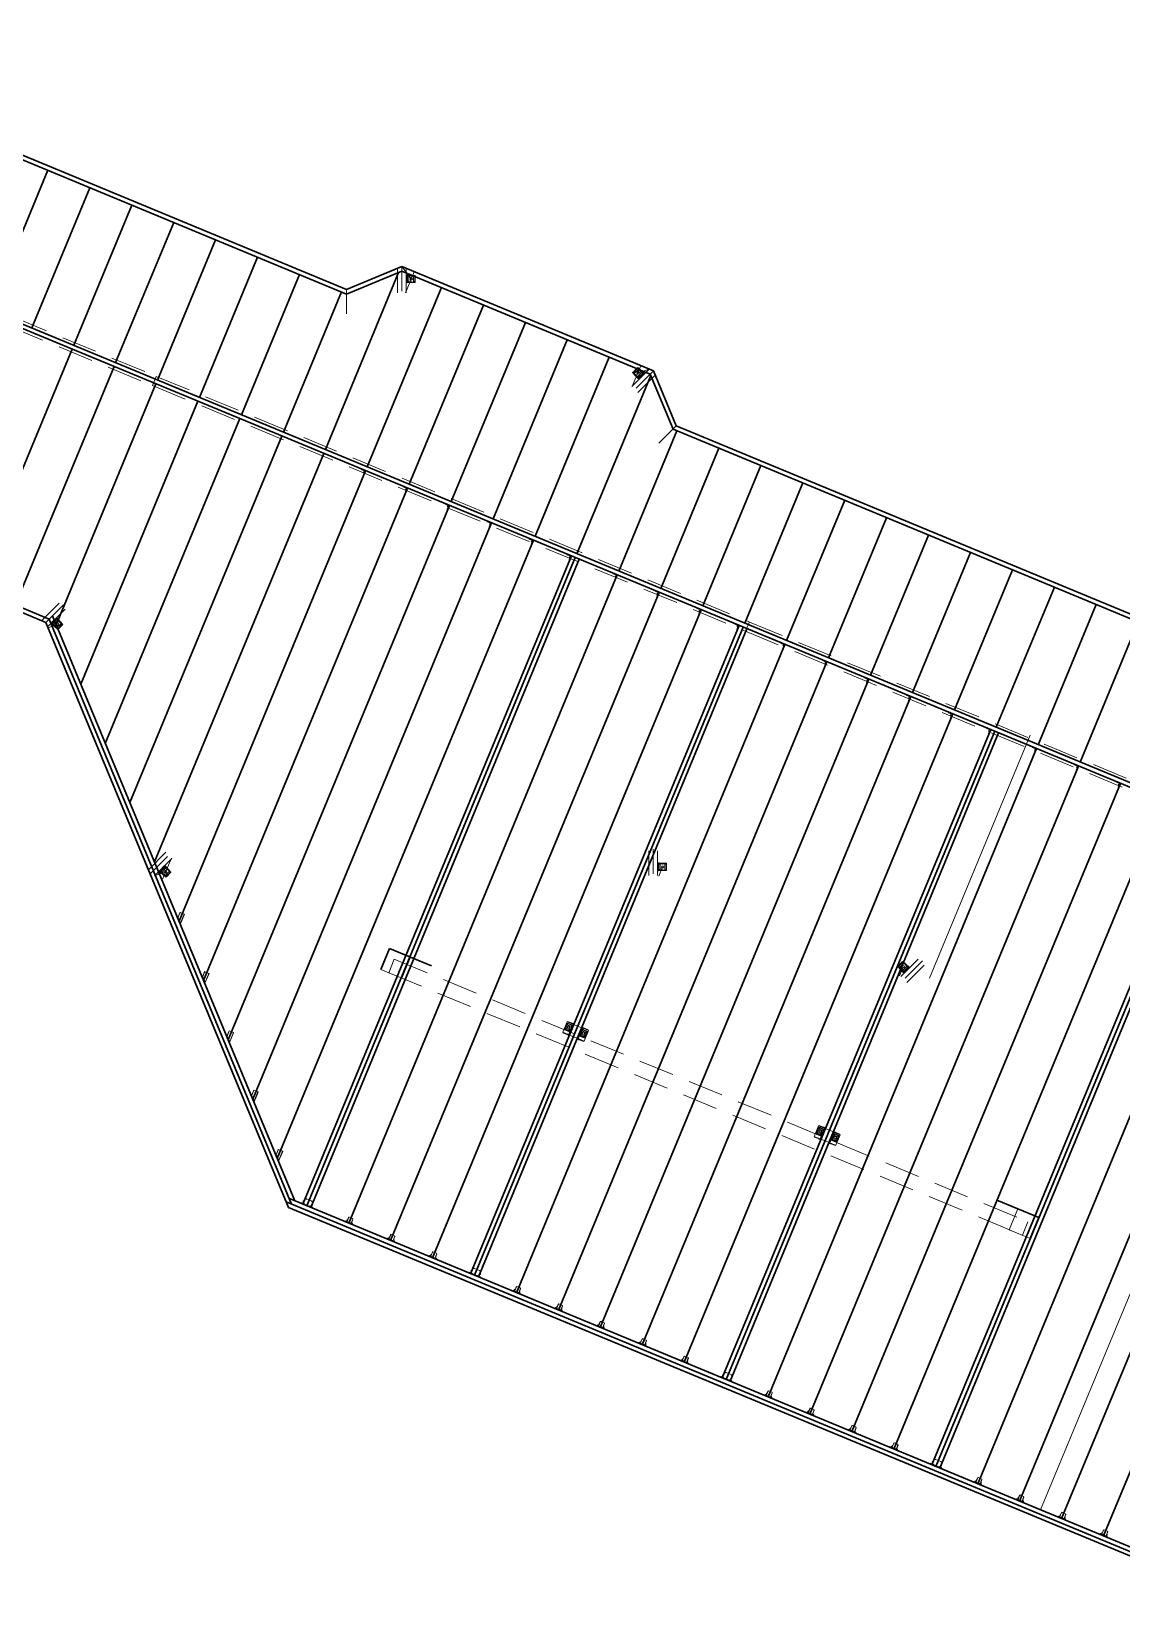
# Model space of a CAD drawing. Header units: inches. Extents: x 23391 to 25615, y 13217 to 14131.
# Drawn here: x 24132 to 24516, y 13364 to 13923 of the extents above; entities that cross this region are included whole.
import ezdxf

# ---------------------------------------------------------------- set-up
doc = ezdxf.new("R2010")
doc.units = ezdxf.units.IN
doc.header["$MEASUREMENT"] = 0
doc.linetypes.add('HIDDEN', pattern=[0.375, 0.25, -0.125])
doc.layers.get('0').update_dxf_attribs({"color": 8, "lineweight": 9})
for name, color, linetype, lineweight in [('BEAM SEAT', 7, 'Continuous', 20), ('FLOOR BEAMS', 3, 'HIDDEN', 20), ('FLOOR FRAMING HARDWARE', 7, 'Continuous', 20), ('FLOOR JOISTS', 3, 'Continuous', 30), ('FLOOR JOISTS PT', 44, 'Continuous', 30), ('FOUNDATION', 7, 'Continuous', 30), ('GRID LAYOUT', 1, 'Continuous', 9)]:
    doc.layers.add(name, color=color, linetype=linetype, lineweight=lineweight)

# ---------------------------------------------------------------- blocks, each defined once
blk = doc.blocks.new('LUS210-2-t')
for p, q in [((-1.66, 2.27), (-2.69, 2.27)), ((-2.69, 2.27), (-2.69, 2.2)), ((-2.69, 2.2), (-1.69, 2.2)), ((-2.09, 1.95), (-2.09, 2.2)), ((-2, 2.16), (-2.09, 2.07)), ((-2.09, 1.95), (-1.91, 1.95)), ((-2, 2.16), (-1.91, 2.07)), ((-1.91, 1.95), (-1.91, 2.2)), ((-1.8, 1.17), (-1.64, 1.33)), ((-1.77, 1.14), (-1.8, 1.17)), ((-1.77, 1.14), (-1.63, 1.06)), ((-1.63, 2.14), (-1.63, 0)), ((-1.19, 0), (-1.63, 0)), ((-1.56, 2.14), (-1.56, 2.17)), ((-1.56, 2.14), (-1.56, 0)), ((-1.19, 2), (-1.56, 2)), ((0.94, 2), (-0.94, 2)), ((-0.94, 0), (0.94, 0)), ((1.19, 2), (1.56, 2)), ((1.62, 0), (1.19, 0)), ((1.56, 2.14), (1.56, 2.17)), ((1.56, 2.14), (1.56, 0)), ((1.62, 0), (1.62, 2.14)), ((1.77, 1.14), (1.62, 1.06)), ((1.8, 1.17), (1.64, 1.33)), ((1.66, 2.27), (2.91, 2.27)), ((2.91, 2.2), (1.69, 2.2)), ((1.77, 1.14), (1.8, 1.17)), ((1.91, 1.95), (1.91, 2.2)), ((2, 2.16), (1.91, 2.07)), ((1.91, 1.95), (2.09, 1.95)), ((2, 2.16), (2.09, 2.07)), ((2.09, 1.95), (2.09, 2.2)), ((2.91, 2.27), (2.91, 2.2))]:
    blk.add_line(p, q)
for centre, radius, start, end in [((-1.69, 2.14), 0.062, 0, 90), ((-1.67, 2.16), 0.111, 8.5739, 81.4261), ((-1.69, 1.38), 0.0647, 315, 0), ((-1.06, 2), 0.125, 180, 0), ((-1.06, 0), 0.125, 0, 180), ((1.06, 2), 0.125, 180, 0), ((1.06, 0), 0.125, 0, 180), ((1.67, 2.16), 0.111, 98.5739, 171.4261), ((1.69, 2.14), 0.062, 90, 180), ((1.69, 1.38), 0.0647, 180, 225)]:
    blk.add_arc(centre, radius, start, end)
blk = doc.blocks.new('LUS210-t')
for p, q in [((-0.91, 2.06), (-1.84, 2.06)), ((-1.84, 2.06), (-1.84, 2)), ((-1.84, 2), (-0.91, 2)), ((-1.28, 1.65), (-1.28, 2)), ((-1.21, 1.62), (-1.28, 1.65)), ((-1.16, 1.62), (-1.21, 1.62)), ((-1.16, 1.62), (-1.09, 1.65)), ((-1.09, 2), (-1.09, 1.65)), ((-1.02, 1.24), (-0.86, 1.39)), ((-0.99, 1.2), (-1.02, 1.24)), ((-0.99, 1.2), (-0.84, 1.12)), ((-0.84, 1.94), (-0.84, 0.2)), ((-0.84, 0.2), (-0.71, 0.07)), ((-0.78, 0.13), (-0.78, 1.94)), ((0, 1.75), (-0.69, 1.75)), ((0, 0), (-0.69, 0)), ((0, 1.75), (0.69, 1.75)), ((0, 0), (0.69, 0)), ((0.85, 0.2), (0.71, 0.07)), ((0.78, 0.13), (0.78, 1.94)), ((0.84, 1.94), (0.84, 0.19)), ((0.99, 1.2), (0.84, 1.12)), ((1.02, 1.24), (0.86, 1.39)), ((0.91, 2.06), (1.84, 2.06)), ((1.84, 2), (0.91, 2)), ((0.99, 1.2), (1.02, 1.24)), ((1.09, 1.65), (1.09, 2)), ((1.16, 1.62), (1.09, 1.65)), ((1.21, 1.62), (1.16, 1.62)), ((1.21, 1.62), (1.28, 1.65)), ((1.28, 2), (1.28, 1.65)), ((1.84, 2.06), (1.84, 2))]:
    blk.add_line(p, q)
for centre, radius, start, end in [((-0.91, 1.94), 0.125, 0, 90), ((-0.91, 1.94), 0.0625, 0, 90), ((-0.91, 1.44), 0.0647, 315, 0), ((-0.78, 1.75), 0.0937, 269.9999, 360), ((-0.78, 0), 0.0937, 0.0003, 45.0002), ((0.78, 1.75), 0.0937, 180, 270.0001), ((0.78, 0), 0.0937, 134.9998, 179.9997), ((0.91, 1.94), 0.125, 90, 180), ((0.91, 1.94), 0.0625, 90, 180), ((0.91, 1.44), 0.0647, 180, 225)]:
    blk.add_arc(centre, radius, start, end)
blk = doc.blocks.new('SUR210-t')
for p, q in [((-2.59, 2.8), (-1.6, 2.8)), ((-2.59, 2.74), (-2.59, 2.8)), ((-1.6, 2.74), (-2.59, 2.74)), ((-1.56, 2.72), (1.09, 0.07)), ((1.14, 0.11), (-1.51, 2.76)), ((-1.27, 2.52), (0.79, 2.59)), ((0.22, 0.94), (0.26, 0.99)), ((2.24, 1.22), (0.79, 2.67)), ((0.83, 2.63), (0.79, 2.59)), ((0.85, 2.7), (2.29, 1.26)), ((2.17, 2.81), (0.92, 2.81)), ((0.92, 2.75), (2.17, 2.75)), ((1.09, 0.07), (1.14, 0.11)), ((2.24, 1.22), (1.14, 0.11)), ((2.17, 2.75), (2.17, 2.81)), ((2.29, 1.26), (2.24, 1.22))]:
    blk.add_line(p, q)
for centre, radius, start, end in [((-1.6, 2.67), 0.125, 45, 90), ((-1.6, 2.67), 0.062, 45, 90), ((0.92, 2.69), 0.125, 90, 189.8415), ((0.92, 2.69), 0.062, 90, 175.3383)]:
    blk.add_arc(centre, radius, start, end)
blk = doc.blocks.new('HGT-2-t')
for p, q in [((-4.08, 4.14), (-4.08, 0.11)), ((-2.02, 4.14), (-4.08, 4.14)), ((-4.08, 0.11), (-2.02, 0.11)), ((-2.45, 4.31), (-3.94, 4.31)), ((-3.94, 4.31), (-3.94, 4.14)), ((-3.94, 4.31), (-3.94, 4.14)), ((-3.94, 0.11), (-3.94, -0.06)), ((-3.94, -0.06), (-3.94, 0.11)), ((-3.94, 0.11), (-3.94, -0.06)), ((-3.32, 1.64), (-3.32, 2.64)), ((-2.45, 4.31), (-2.2, 4.38)), ((-2.36, 2.64), (-2.36, 1.64)), ((-2.29, 4.17), (-2.12, 4.21)), ((-2.29, 0.08), (-2.12, 0.04)), ((-2.02, 4.14), (-1.83, 3.94)), ((-2.02, 0.11), (-1.83, 0.31)), ((-1.83, 0.11), (-1.83, 4.14)), ((-1.83, 4.14), (1.83, 4.14)), ((1.83, 0.11), (-1.83, 0.11)), ((2.02, 4.14), (1.83, 3.94)), ((2.02, 0.11), (1.83, 0.31)), ((2.02, 4.14), (4.08, 4.14)), ((4.08, 0.11), (2.02, 0.11)), ((2.29, 4.17), (2.12, 4.21)), ((2.29, 0.08), (2.12, 0.04)), ((2.45, 4.31), (2.2, 4.38)), ((2.36, 2.64), (2.36, 1.64)), ((2.45, 4.31), (3.94, 4.31)), ((3.32, 1.64), (3.32, 2.64)), ((3.94, 4.31), (3.94, 4.14)), ((3.94, 4.31), (3.94, 4.14)), ((3.94, 0.11), (3.94, -0.06)), ((3.94, -0.06), (3.94, 0.11)), ((3.94, 0.11), (3.94, -0.06)), ((4.08, 4.14), (4.08, 0.11)), ((-3.94, -0.06), (-2.45, -0.06)), ((-2.45, -0.06), (-2.2, -0.13)), ((2.45, -0.06), (2.2, -0.13)), ((3.94, -0.06), (2.45, -0.06))]:
    blk.add_line(p, q)
at = {"linetype": 'HIDDEN'}
for p, q in [((-1.64, 0.11), (-1.64, 4.14)), ((1.64, 0.11), (1.64, 4.14))]:
    blk.add_line(p, q, dxfattribs=at)
at = {"linetype": 'Continuous'}
blk.add_line((1.83, 0.11), (1.83, 4.14), dxfattribs=at)
blk.add_line((1.83, 0.11), (1.83, 4.14), dxfattribs=at)
for centre, radius, start, end in [((-2.84, 2.64), 0.481, 0, 180), ((-2.84, 1.64), 0.481, 180, 0), ((-2.45, 4.51), 0.376, 270, 295.0337), ((-2.45, -0.26), 0.376, 64.9663, 90), ((-2.06, 3.94), 0.463, 25.687, 107.7513), ((-2.06, 0.31), 0.463, 252.2487, 334.313), ((-2.03, 3.95), 0.276, 43.5798, 109.3634), ((-2.03, 0.3), 0.276, 250.6366, 316.4202), ((2.06, 3.94), 0.463, 72.2487, 154.313), ((2.06, 0.31), 0.463, 205.687, 287.7513), ((2.03, 3.95), 0.276, 70.6366, 136.4202), ((2.03, 0.3), 0.276, 223.5798, 289.3634), ((2.45, 4.51), 0.376, 244.9663, 270), ((2.45, -0.26), 0.376, 90, 115.0337), ((2.84, 2.64), 0.481, 0, 180), ((2.84, 1.64), 0.481, 180, 0)]:
    blk.add_arc(centre, radius, start, end)
blk = doc.blocks.new('HD2A-t')
for p, q in [((-0.97, 2.58), (-1.1, 0.45)), ((-0.98, 0.33), (-0.98, 2.58)), ((-0.98, 2.58), (-0.67, 2.58)), ((-0.73, 0.11), (-0.9, 0.11)), ((-0.9, 0.11), (-0.9, 0)), ((-0.9, 0), (0.9, 0)), ((-0.85, 0.33), (-0.85, 2.58)), ((-0.76, 0.34), (-0.85, 0.34)), ((-0.76, 0.22), (0.83, 0.22)), ((-0.53, 0.33), (-0.75, 0.33)), ((-0.73, 0.11), (0.83, 0.11)), ((-0.71, 2.58), (0.8, 2.58)), ((-0.61, 2.43), (0.66, 2.43)), ((-0.61, 0.81), (0.66, 0.81)), ((-0.6, 2.05), (0.66, 2.05)), ((-0.6, 0.43), (0.66, 0.43)), ((-0.54, 2.58), (0.59, 2.58)), ((0.73, 0.33), (-0.54, 0.33)), ((0.86, 0.33), (0.71, 0.33)), ((0.72, 2.58), (1.03, 2.58)), ((0.83, 0.22), (0.83, 0.11)), ((0.86, 0.34), (0.91, 0.34)), ((0.91, 0.29), (0.91, 2.58)), ((0.91, 0.29), (0.91, 0.2)), ((1.02, 2.58), (1.16, 0.3)), ((1.03, 2.58), (1.03, 0.33)), ((1.03, 0.33), (1.03, 0.14))]:
    blk.add_line(p, q)
blk.add_circle((0.03, 1.45), 0.344)
for centre, radius, start, end in [((-0.81, 0.41), 0.292, 171.7737, 270.8044), ((-0.66, 0.43), 0.331, 197.9575, 258.0372), ((-0.89, 1.43), 0.122, 290.7209, 69.2791), ((-0.75, 0.32), 0.103, 175.3407, 257.9578), ((-0.74, 0.28), 0.0587, 98.6253, 248.0658), ((-0.57, 2.24), 0.191, 99.8865, 260.1135), ((-0.57, 0.62), 0.191, 99.8865, 260.1135), ((-0.6, 2.57), 0.0641, 170.0605, 9.9395), ((-0.6, 0.32), 0.0739, 10.6767, 169.3233), ((0.65, 0.32), 0.0739, 10.6767, 169.3233), ((0.65, 2.57), 0.068, 173.8611, 6.1389), ((0.67, 2.24), 0.188, 269.498, 90.502), ((0.67, 0.62), 0.188, 269.498, 90.502), ((0.95, 1.44), 0.128, 105.8254, 248.1641), ((0.82, 0.2), 0.0944, 269.7846, 357.4211), ((0.86, 0.28), 0.0542, 353.8966, 92.0291), ((0.87, 0.16), 0.156, 263.1441, 354.2359), ((0.9, 0.28), 0.265, 274.6666, 5.2729)]:
    blk.add_arc(centre, radius, start, end)
blk = doc.blocks.new('A35-r')
for p, q in [((0, 0.046875), (0, 0)), ((0, 0.046875), (1.276125, 0.046875)), ((0, 0), (1.271, 0)), ((0.797125, 0.328141), (0.797125, 0.046875)), ((0.797125, 0.328141), (1.015375, 0.32813)), ((1.015375, 0.32813), (1.015375, 0.046875)), ((1.328125, 1.421875), (1.375, 1.421875)), ((1.328125, 1.421875), (1.328125, 0.098875)), ((1.375, 1.421875), (1.375, 0.104))]:
    blk.add_line(p, q)
for centre, radius in [((1.271, 0.104), 0.104), ((1.276125, 0.098875), 0.052)]:
    blk.add_arc(centre, radius, 270, 0)

msp = doc.modelspace()

# ---------------------------------------------------------------- linework, layer by layer
for p, q in [((24263.92, 13836.81), (24263.92, 13834.56)), ((24264.05, 13836.81), (24263.92, 13836.81)), ((24264.05, 13836.6), (24264.05, 13836.81)), ((24264.06, 13836.6), (24264.06, 13834.65)), ((24264.19, 13836.64), (24264.19, 13834.65)), ((24264.33, 13836.91), (24267.14, 13836.91)), ((24264.33, 13836.74), (24267.14, 13836.74)), ((24264.33, 13836.35), (24264.33, 13836.62)), ((24264.33, 13834.78), (24264.33, 13836.36)), ((24264.34, 13836.64), (24264.34, 13836.75)), ((24264.46, 13836.43), (24264.46, 13834.82)), ((24267.14, 13836.9), (24264.48, 13837.06)), ((24264.93, 13836.44), (24264.93, 13834.82)), ((24266.48, 13836.43), (24266.48, 13834.82)), ((24266.95, 13836.44), (24266.95, 13834.82)), ((24267.14, 13836.91), (24267.14, 13836.52)), ((24267.14, 13836.57), (24267.14, 13834.69)), ((24267.14, 13836.36), (24267.14, 13834.95)), ((24264.2, 13834.65), (24264.06, 13834.65)), ((24264.33, 13834.4), (24264.09, 13834.4)), ((24264.28, 13834.54), (24264.17, 13834.54)), ((24264.27, 13834.54), (24267.14, 13834.54)), ((24267.14, 13834.4), (24264.29, 13834.23)), ((24264.33, 13834.61), (24264.33, 13834.8)), ((24267.14, 13834.4), (24264.33, 13834.4)), ((24264.34, 13834.61), (24264.34, 13834.55)), ((24267.14, 13834.79), (24267.14, 13834.4)), ((24343.77, 13802.64), (24344.04, 13802.92)), ((24343.77, 13802.65), (24345.53, 13800.66)), ((24345.75, 13800.66), (24343.77, 13802.64)), ((24345.87, 13800.78), (24343.88, 13802.76)), ((24344.01, 13802.88), (24345.33, 13804.21)), ((24344.15, 13803.03), (24345.15, 13804.03)), ((24344.23, 13802.84), (24345.37, 13803.99)), ((24344.56, 13802.52), (24345.7, 13803.65)), ((24345.27, 13804.14), (24345.54, 13804.42)), ((24347.46, 13802.29), (24345.44, 13804.32)), ((24345.54, 13804.42), (24347.52, 13802.44)), ((24345.54, 13804.41), (24347.67, 13802.53)), ((24345.66, 13801.41), (24346.8, 13802.55)), ((24346, 13801.08), (24347.14, 13802.22)), ((24346.04, 13800.75), (24347.45, 13802.16)), ((24346.11, 13800.44), (24347.7, 13802.03)), ((24347.26, 13802.17), (24346.14, 13801.05)), ((24346.17, 13800.69), (24347.54, 13802.06)), ((24347.37, 13802.28), (24347.24, 13802.15)), ((24347.37, 13802.29), (24347.41, 13802.33)), ((24347.45, 13802.16), (24347.54, 13802.07)), ((24347.46, 13802.29), (24347.54, 13802.22)), ((24347.52, 13802.43), (24347.69, 13802.27)), ((24345.93, 13800.86), (24345.86, 13800.78)), ((24346.15, 13801.06), (24345.95, 13800.86)), ((24346.16, 13800.68), (24346.01, 13800.53)), ((24346.01, 13800.53), (24346.11, 13800.44)), ((24140.55, 13716.06), (24138.96, 13714.47)), ((24139.14, 13714.06), (24138.97, 13714.23)), ((24141.13, 13712.08), (24138.99, 13713.97)), ((24140.5, 13715.81), (24139.12, 13714.43)), ((24139.22, 13714.33), (24139.12, 13714.43)), ((24139.2, 13714.2), (24139.13, 13714.28)), ((24141.12, 13712.08), (24139.14, 13714.06)), ((24139.2, 13714.2), (24141.23, 13712.18)), ((24140.63, 13715.74), (24139.22, 13714.33)), ((24139.3, 13714.21), (24139.25, 13714.16)), ((24139.29, 13714.21), (24139.43, 13714.34)), ((24139.41, 13714.33), (24140.53, 13715.44)), ((24140.67, 13715.41), (24139.53, 13714.27)), ((24141.01, 13715.09), (24139.86, 13713.94)), ((24140.5, 13715.81), (24140.65, 13715.96)), ((24140.52, 13715.44), (24140.72, 13715.63)), ((24140.65, 13715.96), (24140.56, 13716.06)), ((24140.73, 13715.64), (24140.81, 13715.72)), ((24140.8, 13715.72), (24142.78, 13713.74)), ((24140.92, 13715.83), (24142.9, 13713.85)), ((24142.1, 13713.98), (24140.96, 13712.84)), ((24141.4, 13712.35), (24141.12, 13712.08)), ((24142.9, 13713.85), (24141.13, 13715.84)), ((24142.44, 13713.65), (24141.3, 13712.51)), ((24142.66, 13713.61), (24141.33, 13712.28)), ((24142.51, 13713.47), (24141.52, 13712.47)), ((24142.9, 13713.85), (24142.62, 13713.58)), ((24178.68, 13628.71), (24177.09, 13627.12)), ((24178.63, 13628.47), (24178.78, 13628.62)), ((24178.78, 13628.62), (24178.69, 13628.71)), ((24179.05, 13628.49), (24181.03, 13626.51)), ((24181.03, 13626.5), (24179.26, 13628.49)), ((24352.51, 13629.53), (24352.51, 13627.28)), ((24352.65, 13629.53), (24352.52, 13629.53)), ((24352.65, 13629.32), (24352.65, 13629.53)), ((24352.65, 13629.31), (24352.65, 13627.36)), ((24352.79, 13629.36), (24352.79, 13627.36)), ((24352.93, 13629.63), (24355.73, 13629.63)), ((24352.93, 13629.46), (24355.74, 13629.46)), ((24352.93, 13629.06), (24352.93, 13629.34)), ((24352.93, 13627.49), (24352.93, 13629.07)), ((24352.94, 13629.36), (24352.94, 13629.47)), ((24353.05, 13629.15), (24353.05, 13627.54)), ((24355.74, 13629.62), (24353.08, 13629.78)), ((24353.52, 13629.16), (24353.52, 13627.54)), ((24355.08, 13629.15), (24355.08, 13627.54)), ((24355.55, 13629.16), (24355.55, 13627.54)), ((24355.73, 13629.63), (24355.73, 13629.24)), ((24355.73, 13629.08), (24355.73, 13627.67)), ((24355.74, 13629.29), (24355.74, 13627.41)), ((24177.27, 13626.71), (24177.1, 13626.88)), ((24179.26, 13624.74), (24177.13, 13626.62)), ((24178.63, 13628.46), (24177.25, 13627.09)), ((24177.35, 13626.99), (24177.25, 13627.08)), ((24177.34, 13626.86), (24177.26, 13626.93)), ((24179.26, 13624.73), (24177.27, 13626.71)), ((24177.33, 13626.86), (24179.36, 13624.83)), ((24178.76, 13628.4), (24177.35, 13626.99)), ((24177.43, 13626.86), (24177.39, 13626.82)), ((24177.43, 13626.87), (24177.56, 13627)), ((24177.54, 13626.98), (24178.66, 13628.1)), ((24178.8, 13628.07), (24177.66, 13626.93)), ((24179.14, 13627.74), (24177.99, 13626.6)), ((24178.65, 13628.09), (24178.85, 13628.29)), ((24178.86, 13628.29), (24178.94, 13628.37)), ((24178.93, 13628.37), (24180.92, 13626.39)), ((24180.23, 13626.63), (24179.09, 13625.5)), ((24179.53, 13625.01), (24179.26, 13624.73)), ((24180.57, 13626.31), (24179.43, 13625.16)), ((24180.79, 13626.27), (24179.46, 13624.94)), ((24180.65, 13626.12), (24179.65, 13625.12)), ((24181.03, 13626.51), (24180.75, 13626.23)), ((24352.79, 13627.36), (24352.65, 13627.36)), ((24352.93, 13627.12), (24352.69, 13627.12)), ((24352.87, 13627.26), (24352.77, 13627.26)), ((24352.87, 13627.26), (24355.74, 13627.26)), ((24355.74, 13627.12), (24352.89, 13626.95)), ((24352.93, 13627.33), (24352.93, 13627.52)), ((24355.73, 13627.12), (24352.93, 13627.12)), ((24352.94, 13627.33), (24352.94, 13627.27)), ((24355.73, 13627.5), (24355.73, 13627.12)), ((24438.75, 13594.78), (24439.02, 13595.06)), ((24440.94, 13592.93), (24438.92, 13594.96)), ((24439.02, 13595.06), (24441, 13593.08)), ((24439.02, 13595.05), (24441.15, 13593.17)), ((24437.25, 13593.28), (24437.52, 13593.56)), ((24437.25, 13593.29), (24439.01, 13591.3)), ((24439.23, 13591.3), (24437.25, 13593.28)), ((24439.35, 13591.42), (24437.36, 13593.4)), ((24437.49, 13593.52), (24438.81, 13594.85)), ((24437.63, 13593.67), (24438.63, 13594.67)), ((24437.71, 13593.48), (24438.85, 13594.63)), ((24438.04, 13593.16), (24439.18, 13594.29)), ((24439.14, 13592.05), (24440.28, 13593.19)), ((24439.42, 13591.5), (24439.34, 13591.42)), ((24439.63, 13591.7), (24439.43, 13591.5)), ((24439.48, 13591.72), (24440.62, 13592.86)), ((24439.64, 13591.32), (24439.49, 13591.17)), ((24439.49, 13591.17), (24439.59, 13591.08)), ((24439.52, 13591.39), (24440.93, 13592.8)), ((24439.59, 13591.08), (24441.18, 13592.67)), ((24440.74, 13592.81), (24439.62, 13591.69)), ((24439.65, 13591.33), (24441.02, 13592.7)), ((24440.85, 13592.92), (24440.72, 13592.79)), ((24440.85, 13592.93), (24440.89, 13592.97)), ((24440.93, 13592.8), (24441.02, 13592.71)), ((24440.94, 13592.93), (24441.02, 13592.86)), ((24441, 13593.07), (24441.17, 13592.91))]:
    msp.add_line(p, q)
for centre in [(24265.73, 13835.65), (24345.65, 13802.54), (24141.02, 13713.95), (24354.33, 13628.36), (24179.15, 13626.61), (24439.13, 13593.18)]:
    msp.add_circle(centre, 0.429)
for centre, radius, start, end in [((24264.46, 13836.51), 0.414, 107.9575, 168.0372), ((24264.43, 13836.7), 0.365, 81.7737, 180.8044), ((24264.32, 13836.62), 0.129, 85.3407, 167.9578), ((24264.26, 13836.61), 0.0734, 8.6253, 158.0658), ((24264.32, 13836.44), 0.0923, 280.6767, 79.3233), ((24264.69, 13836.4), 0.238, 9.8865, 170.1135), ((24265.71, 13836.8), 0.152, 200.7209, 339.2791), ((24266.72, 13836.4), 0.238, 9.8865, 170.1135), ((24267.12, 13836.44), 0.0801, 80.0605, 279.9395), ((24264.11, 13834.59), 0.195, 173.1441, 264.2359), ((24264.26, 13834.56), 0.331, 184.6666, 275.2729), ((24264.17, 13834.66), 0.118, 179.7846, 267.4211), ((24264.27, 13834.61), 0.0677, 263.8966, 2.0291), ((24264.32, 13834.87), 0.0923, 280.6767, 79.3233), ((24264.69, 13834.85), 0.235, 179.498, 0.502), ((24265.71, 13834.5), 0.16, 15.8254, 158.1641), ((24266.72, 13834.85), 0.235, 179.498, 0.502), ((24267.13, 13834.87), 0.085, 83.8611, 276.1389), ((24344.11, 13802.96), 0.0801, 215.0605, 54.9395), ((24344.42, 13802.71), 0.238, 144.8865, 305.1135), ((24344.86, 13801.71), 0.152, 335.7209, 114.2791), ((24345.22, 13804.08), 0.085, 218.8611, 51.1389), ((24345.52, 13803.8), 0.235, 314.498, 135.502), ((24346.47, 13803.34), 0.16, 150.8254, 293.1641), ((24346.95, 13802.37), 0.235, 314.498, 135.502), ((24347.2, 13802.09), 0.0923, 55.6767, 214.3233), ((24347.42, 13802.24), 0.0677, 38.8966, 137.0291), ((24347.45, 13802.14), 0.118, 314.7846, 42.4211), ((24347.54, 13802.14), 0.195, 308.1441, 39.2359), ((24347.46, 13802.27), 0.331, 319.6666, 50.2729), ((24345.83, 13800.88), 0.365, 216.7737, 315.8044), ((24345.85, 13801.27), 0.238, 144.8865, 305.1135), ((24345.94, 13801.03), 0.414, 242.9575, 303.0372), ((24345.96, 13800.86), 0.129, 220.3407, 302.9578), ((24346.01, 13800.82), 0.0734, 143.6253, 293.0658), ((24346.09, 13800.98), 0.0923, 55.6767, 214.3233), ((24139.21, 13714.22), 0.331, 139.6666, 230.2729), ((24139.12, 13714.35), 0.195, 128.1441, 219.2359), ((24139.22, 13714.36), 0.118, 134.7846, 222.4211), ((24139.24, 13714.26), 0.0677, 218.8966, 317.0291), ((24139.46, 13714.4), 0.0923, 235.6767, 34.3233), ((24139.72, 13714.13), 0.235, 134.498, 315.502), ((24140.19, 13713.16), 0.16, 330.8254, 113.1641), ((24140.73, 13715.47), 0.414, 62.9575, 123.0372), ((24140.57, 13715.51), 0.0923, 235.6767, 34.3233), ((24140.84, 13715.62), 0.365, 36.7737, 135.8044), ((24140.7, 13715.64), 0.129, 40.3407, 122.9578), ((24140.66, 13715.68), 0.0734, 323.6253, 113.0658), ((24140.81, 13715.22), 0.238, 324.8865, 125.1135), ((24141.15, 13712.7), 0.235, 134.498, 315.502), ((24141.45, 13712.42), 0.085, 38.8611, 231.1389), ((24141.81, 13714.79), 0.152, 155.7209, 294.2791), ((24142.24, 13713.79), 0.238, 324.8865, 125.1135), ((24142.56, 13713.53), 0.0801, 35.0605, 234.9395), ((24178.86, 13628.12), 0.414, 62.9575, 123.0372), ((24178.97, 13628.27), 0.365, 36.7737, 135.8044), ((24353.06, 13629.23), 0.414, 107.9575, 168.0372), ((24353.03, 13629.42), 0.365, 81.7737, 180.8044), ((24352.92, 13629.34), 0.129, 85.3407, 167.9578), ((24352.86, 13629.33), 0.0734, 8.6253, 158.0658), ((24352.92, 13629.16), 0.0923, 280.6767, 79.3233), ((24353.29, 13629.12), 0.238, 9.8865, 170.1135), ((24354.3, 13629.52), 0.152, 200.7209, 339.2791), ((24355.32, 13629.12), 0.238, 9.8865, 170.1135), ((24355.72, 13629.16), 0.0801, 80.0605, 279.9395), ((24177.34, 13626.88), 0.331, 139.6666, 230.2729), ((24177.25, 13627.01), 0.195, 128.1441, 219.2359), ((24177.35, 13627.01), 0.118, 134.7846, 222.4211), ((24177.38, 13626.91), 0.0677, 218.8966, 317.0291), ((24177.59, 13627.06), 0.0923, 235.6767, 34.3233), ((24177.85, 13626.78), 0.235, 134.498, 315.502), ((24178.32, 13625.81), 0.16, 330.8254, 113.1641), ((24178.7, 13628.17), 0.0923, 235.6767, 34.3233), ((24178.79, 13628.33), 0.0734, 323.6253, 113.0658), ((24178.84, 13628.29), 0.129, 40.3407, 122.9578), ((24178.94, 13627.88), 0.238, 324.8865, 125.1135), ((24179.28, 13625.35), 0.235, 134.498, 315.502), ((24179.58, 13625.07), 0.085, 38.8611, 231.1389), ((24179.94, 13627.44), 0.152, 155.7209, 294.2791), ((24180.38, 13626.44), 0.238, 324.8865, 125.1135), ((24180.69, 13626.19), 0.0801, 35.0605, 234.9395), ((24352.71, 13627.31), 0.195, 173.1441, 264.2359), ((24352.86, 13627.28), 0.331, 184.6666, 275.2729), ((24352.77, 13627.38), 0.118, 179.7846, 267.4211), ((24352.86, 13627.33), 0.0677, 263.8966, 2.0291), ((24352.92, 13627.59), 0.0923, 280.6767, 79.3233), ((24353.29, 13627.57), 0.235, 179.498, 0.502), ((24354.31, 13627.22), 0.16, 15.8254, 158.1641), ((24355.32, 13627.57), 0.235, 179.498, 0.502), ((24355.73, 13627.59), 0.085, 83.8611, 276.1389), ((24437.59, 13593.6), 0.0801, 215.0605, 54.9395), ((24437.9, 13593.35), 0.238, 144.8865, 305.1135), ((24438.34, 13592.35), 0.152, 335.7209, 114.2791), ((24438.7, 13594.72), 0.085, 218.8611, 51.1389), ((24439, 13594.44), 0.235, 314.498, 135.502), ((24439.31, 13591.52), 0.365, 216.7737, 315.8044), ((24439.33, 13591.91), 0.238, 144.8865, 305.1135), ((24439.42, 13591.67), 0.414, 242.9575, 303.0372), ((24439.44, 13591.5), 0.129, 220.3407, 302.9578), ((24439.49, 13591.46), 0.0734, 143.6253, 293.0658), ((24439.57, 13591.62), 0.0923, 55.6767, 214.3233), ((24439.95, 13593.98), 0.16, 150.8254, 293.1641), ((24440.43, 13593.01), 0.235, 314.498, 135.502), ((24440.68, 13592.73), 0.0923, 55.6767, 214.3233), ((24440.9, 13592.88), 0.0677, 38.8966, 137.0291), ((24440.93, 13592.78), 0.118, 314.7846, 42.4211), ((24441.02, 13592.78), 0.195, 308.1441, 39.2359), ((24440.94, 13592.91), 0.331, 319.6666, 50.2729)]:
    msp.add_arc(centre, radius, start, end)
at = {"layer": 'BEAM SEAT', "lineweight": 30}
for p, q in [((24258.07, 13599.6), (24255.01, 13592.21)), ((24272.85, 13593.47), (24258.07, 13599.6)), ((24472.19, 13510.9), (24486.97, 13504.78)), ((24486.97, 13504.78), (24483.91, 13497.39))]:
    msp.add_line(p, q, dxfattribs=at)
at = {"layer": 'BEAM SEAT', "lineweight": 9}
for p, q in [((24262.4, 13589.14), (24265.46, 13596.54)), ((24255.01, 13592.21), (24262.4, 13589.14)), ((24476.52, 13500.45), (24479.58, 13507.84)), ((24483.91, 13497.39), (24476.52, 13500.45))]:
    msp.add_line(p, q, dxfattribs=at)
at = {"layer": 'FLOOR BEAMS', "lineweight": 9, "ltscale": 50}
for p, q in [((24002.98, 13869.11), (24174.53, 13798.06)), ((24004.32, 13872.35), (24175.86, 13801.29)), ((24175.86, 13801.29), (24174.53, 13798.06)), ((24174.53, 13798.06), (24383.57, 13711.47)), ((24175.86, 13801.29), (24384.91, 13714.7)), ((24384.91, 13714.7), (24688.58, 13588.92)), ((24383.57, 13711.47), (24687.25, 13585.68)), ((24259.74, 13595.79), (24257.78, 13591.06)), ((24481.14, 13498.54), (24483.1, 13503.27))]:
    msp.add_line(p, q, dxfattribs=at)
at = {"layer": 'FLOOR BEAMS', "lineweight": 9}
msp.add_line((24384.91, 13714.7), (24383.57, 13711.47), dxfattribs=at)
at = {"layer": 'FLOOR BEAMS', "ltscale": 50}
for p, q in [((24259.74, 13595.79), (24483.1, 13503.27)), ((24257.78, 13591.06), (24481.14, 13498.54))]:
    msp.add_line(p, q, dxfattribs=at)
at = {"layer": 'FLOOR JOISTS'}
for p, q in [((24242.95, 13830.33), (24023.02, 13921.43)), ((24242.95, 13831.95), (24023.6, 13922.81)), ((24687.23, 13586.77), (24001.97, 13870.61)), ((24687.81, 13588.16), (24003.93, 13871.42)), ((24117.18, 13824.52), (24137.66, 13873.94)), ((24131.96, 13818.39), (24152.44, 13867.82)), ((24146.75, 13812.27), (24167.22, 13861.7)), ((24161.53, 13806.15), (24182, 13855.57)), ((24176.31, 13800.02), (24196.78, 13849.45)), ((24191.09, 13793.9), (24211.57, 13843.33)), ((24205.87, 13787.78), (24226.35, 13837.21)), ((24235.44, 13775.53), (24261.28, 13837.92)), ((24262.4, 13840), (24242.95, 13831.95)), ((24262.4, 13838.38), (24242.95, 13830.33)), ((24351.09, 13803.27), (24262.4, 13840)), ((24349.94, 13802.12), (24262.4, 13838.38)), ((24220.66, 13781.66), (24241.13, 13831.08)), ((24250.22, 13769.41), (24276.39, 13832.59)), ((24265, 13763.29), (24291.17, 13826.46)), ((24279.78, 13757.16), (24305.95, 13820.34)), ((24294.57, 13751.04), (24320.74, 13814.22)), ((24146.17, 13810.88), (24111.35, 13726.81)), ((24309.35, 13744.92), (24335.52, 13808.09)), ((24160.95, 13804.76), (24126.13, 13720.69)), ((24358, 13782.67), (24349.94, 13802.12)), ((24359.15, 13783.82), (24351.09, 13803.27)), ((24175.74, 13798.64), (24140.57, 13713.73)), ((24324.13, 13738.79), (24350.15, 13801.62)), ((24190.52, 13792.52), (24149.22, 13692.82)), ((24205.3, 13786.39), (24157.88, 13671.92)), ((24220.08, 13780.27), (24166.54, 13651.01)), ((24338.91, 13732.67), (24359.39, 13782.1)), ((24545.77, 13704.9), (24358, 13782.67)), ((24545.77, 13706.52), (24359.15, 13783.82)), ((24234.86, 13774.15), (24175.2, 13630.11)), ((24353.69, 13726.55), (24374.17, 13775.98)), ((24368.48, 13720.43), (24388.95, 13769.85)), ((24383.26, 13714.3), (24403.73, 13763.73)), ((24398.04, 13708.18), (24418.51, 13757.61)), ((24048.28, 13752.94), (24138.12, 13715.72)), ((24412.82, 13702.06), (24433.3, 13751.48)), ((24048.28, 13751.31), (24136.97, 13714.57)), ((24427.61, 13695.93), (24448.08, 13745.36)), ((24442.39, 13689.81), (24462.86, 13739.24)), ((24457.17, 13683.69), (24477.64, 13733.12)), ((24471.95, 13677.57), (24492.42, 13726.99)), ((24486.73, 13671.44), (24507.21, 13720.87)), ((24501.52, 13665.32), (24521.99, 13714.75))]:
    msp.add_line(p, q, dxfattribs=at)
at = {"layer": 'FLOOR JOISTS PT'}
for p, q in [((24249.65, 13768.02), (24183.86, 13609.2)), ((24264.43, 13761.9), (24192.52, 13588.3)), ((24279.21, 13755.78), (24201.18, 13567.39)), ((24293.99, 13749.65), (24209.84, 13546.49)), ((24308.77, 13743.53), (24218.5, 13525.58)), ((24322.17, 13737.98), (24227.5, 13509.43)), ((24323.56, 13737.41), (24228.89, 13508.86)), ((24324.94, 13736.83), (24230.27, 13508.28)), ((24338.34, 13731.29), (24243.67, 13502.73)), ((24353.12, 13725.16), (24258.45, 13496.61)), ((24367.9, 13719.04), (24273.23, 13490.49)), ((24139.26, 13716.87), (24136.97, 13714.57)), ((24136.97, 13714.57), (24222.41, 13508.29)), ((24138.12, 13715.72), (24223.56, 13509.44)), ((24139.26, 13716.87), (24224.71, 13510.59)), ((24381.3, 13713.49), (24286.63, 13484.94)), ((24382.68, 13712.92), (24288.02, 13484.37)), ((24384.07, 13712.34), (24289.4, 13483.79)), ((24397.47, 13706.79), (24302.8, 13478.24)), ((24397.47, 13706.79), (24302.8, 13478.24)), ((24412.25, 13700.67), (24317.58, 13472.12)), ((24427.03, 13694.55), (24332.36, 13466)), ((24441.81, 13688.43), (24347.14, 13459.87)), ((24456.6, 13682.3), (24361.93, 13453.75)), ((24469.99, 13676.75), (24375.32, 13448.2)), ((24471.38, 13676.18), (24376.71, 13447.63)), ((24472.76, 13675.61), (24378.09, 13447.05)), ((24486.16, 13670.06), (24391.49, 13441.51)), ((24500.94, 13663.93), (24406.27, 13435.38)), ((24515.72, 13657.81), (24421.05, 13429.26)), ((24530.51, 13651.69), (24435.84, 13423.14)), ((24543.9, 13646.14), (24449.23, 13417.59)), ((24545.29, 13645.56), (24450.62, 13417.01)), ((24546.67, 13644.99), (24452, 13416.44)), ((24560.07, 13639.44), (24465.4, 13410.89)), ((24574.85, 13633.32), (24480.18, 13404.77)), ((24589.63, 13627.2), (24494.96, 13398.64)), ((24604.42, 13621.07), (24509.75, 13392.52)), ((24572.92, 13366.35), (24222.75, 13511.4)), ((24572.07, 13365.08), (24221.6, 13510.25)), ((24571.22, 13363.81), (24222.41, 13508.29))]:
    msp.add_line(p, q, dxfattribs=at)
at = {"layer": 'FOUNDATION', "lineweight": 9}
for p, q in [((24260.9, 13830.72), (24260.9, 13839.38)), ((24262.4, 13831.35), (24262.4, 13840)), ((24262.4, 13831.35), (24262.4, 13840)), ((24263.9, 13830.72), (24263.9, 13839.38)), ((24242.95, 13823.29), (24242.95, 13831.95)), ((24343.47, 13797.77), (24349.59, 13803.89)), ((24351.09, 13803.27), (24344.97, 13797.14)), ((24344.97, 13797.14), (24351.09, 13803.27)), ((24345.59, 13795.64), (24351.71, 13801.77)), ((24353.02, 13777.7), (24359.15, 13783.82)), ((24141.59, 13721.32), (24135.47, 13715.2)), ((24143.09, 13720.7), (24136.97, 13714.57)), ((24143.71, 13719.2), (24137.59, 13713.07)), ((24483.91, 13674.78), (24448.44, 13589.14)), ((24351.03, 13634.6), (24351.03, 13625.94)), ((24179.21, 13633.51), (24173.08, 13627.38)), ((24173.71, 13625.88), (24179.83, 13632.01)), ((24179.83, 13632.01), (24173.71, 13625.88)), ((24181.33, 13631.38), (24175.21, 13625.26)), ((24349.53, 13633.98), (24349.53, 13625.32)), ((24352.53, 13633.98), (24352.53, 13625.32)), ((24438.28, 13589.77), (24444.41, 13595.89)), ((24439.78, 13589.14), (24445.91, 13595.27)), ((24440.4, 13587.64), (24446.53, 13593.77))]:
    msp.add_line(p, q, dxfattribs=at)
at = {"layer": 'FOUNDATION', "color": 6, "lineweight": 9}
for p, q in [((24265.73, 13835.65), (24262.4, 13840)), ((24266.79, 13838.19), (24263.73, 13830.8)), ((24346.7, 13805.08), (24343.64, 13797.69)), ((24345.65, 13802.54), (24349.59, 13803.89)), ((24137.78, 13712.61), (24141.02, 13713.95)), ((24178.09, 13624.06), (24181.16, 13631.46)), ((24179.15, 13626.61), (24175.21, 13625.26)), ((24352.99, 13625.13), (24354.33, 13628.36)), ((24439.13, 13593.18), (24437.8, 13589.97))]:
    msp.add_line(p, q, dxfattribs=at)
at = {"layer": 'GRID LAYOUT'}
msp.add_line((24523.93, 13489.47), (24487.57, 13401.71), dxfattribs=at)

# ---------------------------------------------------------------- block references
at = {"layer": 'FLOOR FRAMING HARDWARE'}
for name, p, rotation in [('A35-r', (24248.9, 13766.66), 67.49999999992708), ('A35-r', (24263.68, 13760.54), 67.49999999992708), ('A35-r', (24278.46, 13754.42), 67.49999999992708), ('A35-r', (24293.25, 13748.29), 67.49999999992708), ('A35-r', (24308.03, 13742.17), 67.49999999992708), ('A35-r', (24321.42, 13736.62), 67.49999999992708), ('A35-r', (24337.59, 13729.92), 67.49999999992708), ('A35-r', (24352.37, 13723.8), 67.49999999992708), ('A35-r', (24367.16, 13717.68), 67.49999999992708), ('A35-r', (24380.55, 13712.13), 67.49999999992708), ('A35-r', (24396.72, 13705.43), 67.49999999992708), ('A35-r', (24411.5, 13699.31), 67.49999999992708), ('A35-r', (24426.28, 13693.19), 67.49999999992708), ('A35-r', (24441.07, 13687.06), 67.49999999992708), ('A35-r', (24455.85, 13680.94), 67.49999999992708), ('A35-r', (24469.25, 13675.39), 67.49999999992708), ('A35-r', (24485.41, 13668.69), 67.49999999992633), ('A35-r', (24500.2, 13662.57), 67.49999999992633), ('A35-r', (24514.98, 13656.45), 67.49999999992633), ('SUR210-t', (24186.26, 13610.72), 112.4999999999528), ('SUR210-t', (24194.92, 13589.82), 112.4999999999532), ('HGT-2-t', (24322.83, 13568.41), 337.4999999999266), ('HD2A-t', (24320.63, 13570.57), 337.5000000000328), ('SUR210-t', (24203.58, 13568.91), 112.4999999999532), ('HD2A-t', (24325.89, 13568.39), 337.5000000000328), ('SUR210-t', (24212.24, 13548.01), 112.4999999999531), ('HGT-2-t', (24411.52, 13531.67), 337.4999999999267), ('HD2A-t', (24409.32, 13533.84), 337.500000000033), ('HD2A-t', (24414.58, 13531.66), 337.500000000033), ('SUR210-t', (24220.9, 13527.1), 112.4999999999531), ('LUS210-2-t', (24229.75, 13510.95), 157.4999999999271), ('LUS210-t', (24244.46, 13504.64), 157.4999999999271), ('LUS210-t', (24259.24, 13498.52), 157.4999999999263), ('LUS210-t', (24274.02, 13492.39), 157.4999999999263), ('LUS210-2-t', (24288.88, 13486.46), 157.4999999999263), ('LUS210-t', (24303.59, 13480.15), 157.4999999999263), ('LUS210-t', (24318.37, 13474.03), 157.4999999999263), ('LUS210-t', (24333.15, 13467.9), 157.4999999999263), ('LUS210-t', (24347.93, 13461.78), 157.4999999999263), ('LUS210-t', (24362.72, 13455.66), 157.4999999999263), ('LUS210-2-t', (24377.58, 13449.72), 157.4999999999263), ('LUS210-t', (24392.28, 13443.41), 157.4999999999263), ('LUS210-t', (24407.06, 13437.29), 157.4999999999267), ('LUS210-t', (24421.84, 13431.16), 157.4999999999267), ('LUS210-t', (24436.63, 13425.04), 157.4999999999267), ('LUS210-2-t', (24451.49, 13419.11), 157.4999999999267), ('LUS210-t', (24466.19, 13412.8), 157.4999999999267), ('LUS210-t', (24480.97, 13406.67), 157.4999999999265), ('LUS210-t', (24495.75, 13400.55), 157.4999999999265), ('LUS210-t', (24510.54, 13394.43), 157.4999999999265)]:
    msp.add_blockref(name, p, dxfattribs=dict(at, rotation=rotation))

doc.saveas('drawing.dxf')
